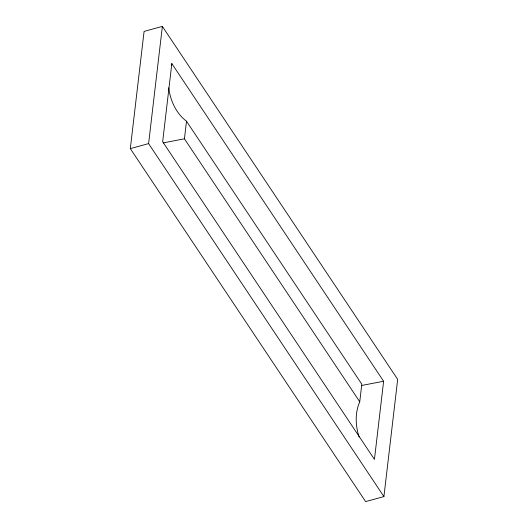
<?xml version="1.0" encoding="UTF-8"?>
<svg xmlns="http://www.w3.org/2000/svg" width="528" height="528" viewBox="0 0 528 528"><rect width="100%" height="100%" fill="white"/><g stroke="black" fill="none" stroke-linecap="round" stroke-linejoin="round"><path stroke-width="0.79" d="M130.317 148.619L144.085 31.409L162.367 26.4L397.683 379.381L383.915 496.591L365.633 501.6L130.317 148.619L148.599 143.609L162.367 26.4M171.838 63.584L162.657 141.722L374.444 459.406L383.618 381.262L171.838 63.584L171.263 65.076M359.132 436.973C355.384 425.667 354.882 412.843 359.74 401.775L184.43 138.805L186.496 121.229C176.048 113.335 170.306 100.492 168.722 87.74M359.74 401.775L361.805 384.193L186.496 121.229M184.43 138.805L163.185 142.91M383.618 381.262L361.753 385.447M148.599 143.609L383.915 496.591"/></g></svg>
